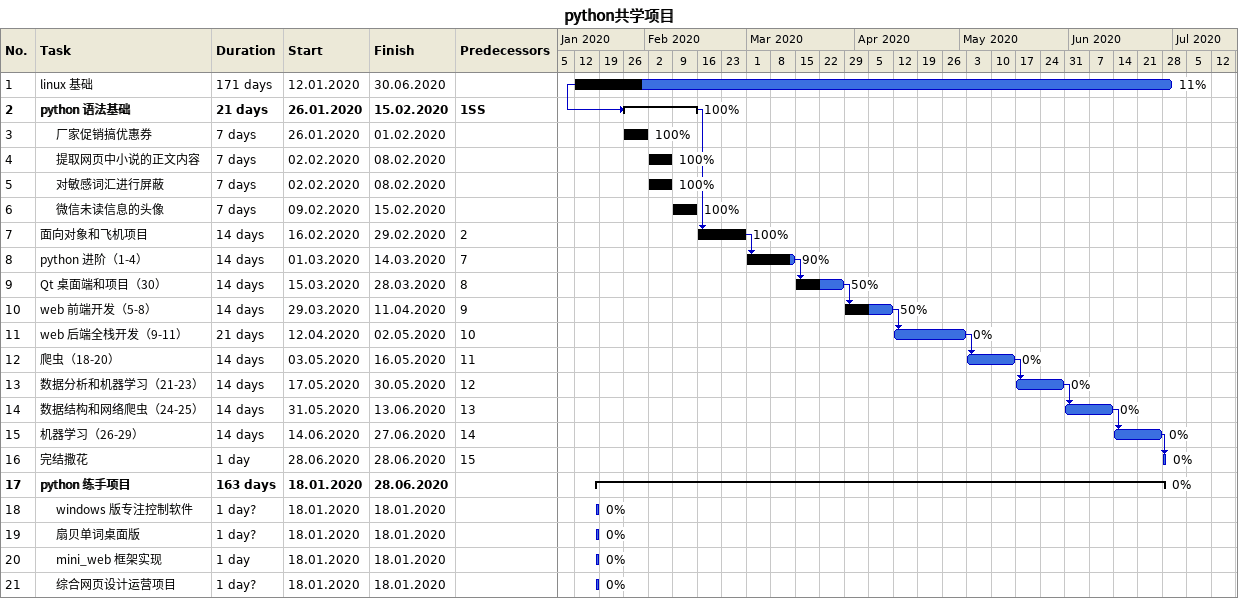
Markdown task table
python共学项目

| ID | Level | Task | Duration | Start | Finish | Predecessors | % complete |
|---|---|---|---|---|---|---|---|
| 1 | 1 | linux 基础 | 171d | 2020-01-12 | 2020-06-30 |  | 11 |
| 2 | 1 | **python 语法基础** | 21d | 2020-01-26 | 2020-02-15 | 1SS | 100 |
| 3 | 2 | 厂家促销搞优惠券 | 7d | 2020-01-26 | 2020-02-01 |  | 100 |
| 4 | 2 | 提取网页中小说的正文内容 | 7d | 2020-02-02 | 2020-02-08 |  | 100 |
| 5 | 2 | 对敏感词汇进行屏蔽 | 7d | 2020-02-02 | 2020-02-08 |  | 100 |
| 6 | 2 | 微信未读信息的头像 | 7d | 2020-02-09 | 2020-02-15 |  | 100 |
| 7 | 1 | 面向对象和飞机项目 | 14d | 2020-02-16 | 2020-02-29 | 2 | 100 |
| 8 | 1 | python 进阶（1-4） | 14d | 2020-03-01 | 2020-03-14 | 7 | 90 |
| 9 | 1 | Qt 桌面端和项目（30） | 14d | 2020-03-15 | 2020-03-28 | 8 | 50 |
| 10 | 1 | web 前端开发（5-8） | 14d | 2020-03-29 | 2020-04-11 | 9 | 50 |
| 11 | 1 | web 后端全栈开发（9-11） | 21d | 2020-04-12 | 2020-05-02 | 10 | 0 |
| 12 | 1 | 爬虫（18-20） | 14d | 2020-05-03 | 2020-05-16 | 11 | 0 |
| 13 | 1 | 数据分析和机器学习（21-23） | 14d | 2020-05-17 | 2020-05-30 | 12 | 0 |
| 14 | 1 | 数据结构和网络爬虫（24-25） | 14d | 2020-05-31 | 2020-06-13 | 13 | 0 |
| 15 | 1 | 机器学习（26-29） | 14d | 2020-06-14 | 2020-06-27 | 14 | 0 |
| 16 | 1 | 完结撒花 | 1d | 2020-06-28 | 2020-06-28 | 15 | 0 |
| 17 | 1 | **python 练手项目** | 163d | 2020-01-18 | 2020-06-28 |  | 0 |
| 18 | 2 | windows 版专注控制软件 | 1d? | 2020-01-18 | 2020-01-18 |  | 0 |
| 19 | 2 | 扇贝单词桌面版 | 1d? | 2020-01-18 | 2020-01-18 |  | 0 |
| 20 | 2 | mini_web 框架实现 | 1d | 2020-01-18 | 2020-01-18 |  | 0 |
| 21 | 2 | 综合网页设计运营项目 | 1d? | 2020-01-18 | 2020-01-18 |  | 0 |
